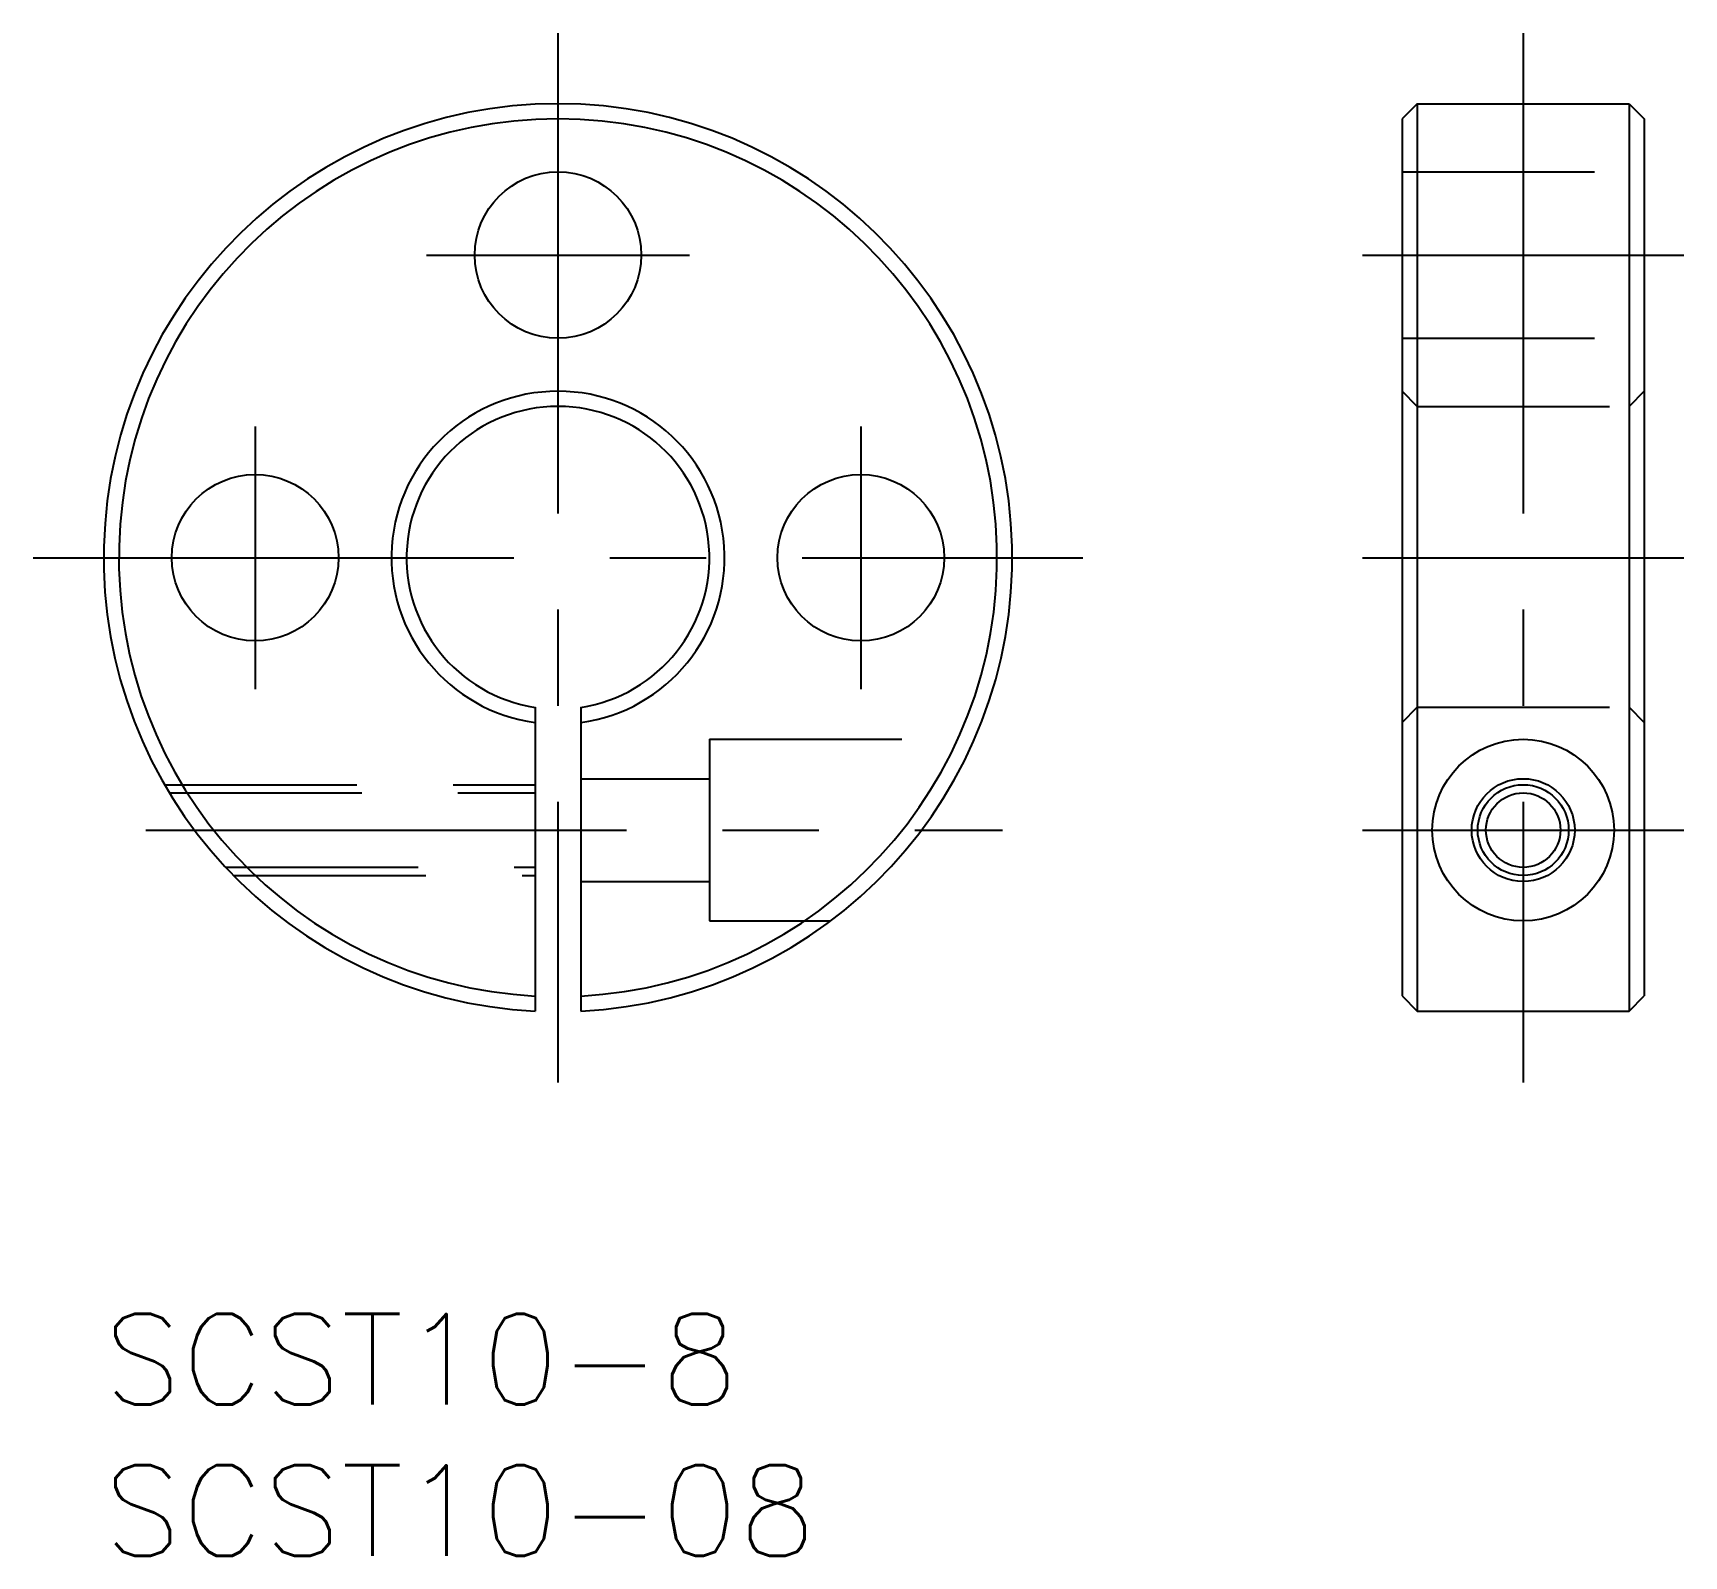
# Model space of a CAD drawing. Extents: x -2.3 to 52.2, y -8 to 42.3.
import ezdxf

# ---------------------------------------------------------------- set-up
doc = ezdxf.new("R2010")
doc.units = 0
doc.header["$LTSCALE"] = 0.5
doc.linetypes.add('CENTER', pattern=[50.8, 31.75, -6.35, 6.35, -6.35])
doc.linetypes.add('DASHED', pattern=[19.05, 12.7, -6.35])
for name, color, linetype in [('MSM_CENTER', 1, 'CENTER'), ('MSM_CONTINUOUS', 7, 'CONTINUOUS'), ('MSM_DASHED', 4, 'DASHED'), ('MSM_NARROW', 5, 'CONTINUOUS'), ('MSM_PART_NUMBER', 7, 'CONTINUOUS')]:
    doc.layers.add(name, color=color, linetype=linetype)
doc.styles.get("Standard").update_dxf_attribs({"font": 'txt.shx', "height": 3, "bigfont": 'bigfont.shx'})

# ---------------------------------------------------------------- blocks, each defined once
blk = doc.blocks.new('*U5')
at = {"layer": 'MSM_PART_NUMBER'}
blk.add_text('SCST10-8', height=3, dxfattribs=at).set_placement((0, -3))
blk = doc.blocks.new('*U6')
at = {"layer": 'MSM_PART_NUMBER'}
blk.add_text('SCST10-08', height=3, dxfattribs=at).set_placement((0, -8))

msp = doc.modelspace()

# ---------------------------------------------------------------- linework, layer by layer
at = {"layer": 'MSM_CENTER'}
for p, q in [((15, 42.316), (15, 7.646)), ((46.871, 42.316), (46.871, 7.646)), ((10.661, 34.981), (19.339, 34.981)), ((41.562, 34.981), (52.181, 34.981)), ((5, 29.32), (5, 20.642)), ((25, 29.32), (25, 20.642)), ((-2.335, 24.981), (32.335, 24.981)), ((41.562, 24.981), (52.181, 24.981)), ((1.386, 15.981), (29.68, 15.981)), ((41.562, 15.981), (52.181, 15.981))]:
    msp.add_line(p, q, dxfattribs=at)
at = {"layer": 'MSM_CONTINUOUS'}
for p, q in [((43.371, 39.981), (42.871, 39.481)), ((43.371, 39.981), (50.371, 39.981)), ((43.371, 39.981), (43.371, 10)), ((50.371, 39.981), (50.371, 10)), ((50.371, 39.981), (50.871, 39.481)), ((42.871, 39.481), (42.871, 10.501)), ((50.871, 39.481), (50.871, 10.501)), ((14.25, 20.038), (14.25, 10)), ((15.75, 20.038), (15.75, 10)), ((42.871, 10.501), (43.371, 10)), ((50.371, 10), (50.871, 10.501)), ((43.371, 10), (50.371, 10))]:
    msp.add_line(p, q, dxfattribs=at)
for centre, radius in [((15, 34.981), 2.75), ((5, 24.981), 2.75), ((25, 24.981), 2.75), ((46.871, 15.981), 3), ((46.871, 15.981), 1.7), ((46.871, 15.981), 1.23)]:
    msp.add_circle(centre, radius, dxfattribs=at)
for radius, start, end in [(15, 272.866, 267.134), (14.5, 272.9649, 267.0351), (5.5, 277.8375, 262.1625), (5, 278.6269, 261.3731)]:
    msp.add_arc((15, 24.981), radius, start, end, dxfattribs=at)
at = {"layer": 'MSM_DASHED'}
for p, q in [((42.871, 37.731), (50.871, 37.731)), ((42.871, 32.231), (50.871, 32.231)), ((43.371, 29.981), (42.871, 30.481)), ((50.871, 30.481), (50.371, 29.981)), ((43.371, 29.981), (50.371, 29.981)), ((42.871, 19.533), (43.371, 20.038)), ((43.371, 20.038), (50.371, 20.038)), ((50.371, 20.038), (50.871, 19.533)), ((20, 18.981), (28.748, 18.981)), ((20, 18.981), (20, 12.981)), ((2.01, 17.481), (14.25, 17.481)), ((15.75, 17.681), (20, 17.681)), ((2.17, 17.211), (14.25, 17.211)), ((4.029, 14.752), (14.25, 14.752)), ((4.288, 14.481), (14.25, 14.481)), ((15.75, 14.281), (20, 14.281)), ((20, 12.981), (24, 12.981))]:
    msp.add_line(p, q, dxfattribs=at)
at = {"layer": 'MSM_NARROW'}
msp.add_circle((46.871, 15.981), 1.5, dxfattribs=at)

# ---------------------------------------------------------------- block references
at = {"layer": 'MSM_CONTINUOUS'}
for name in ['*U5', '*U6']:
    msp.add_blockref(name, (0, 0), dxfattribs=at)

doc.saveas('drawing.dxf')
